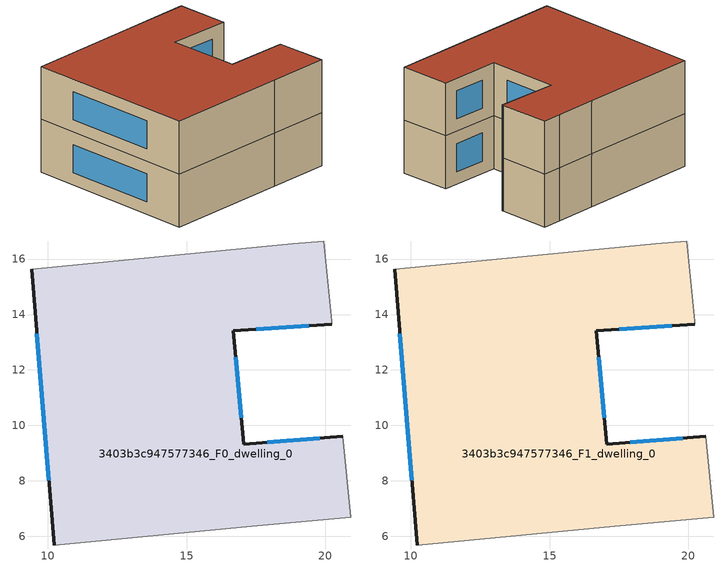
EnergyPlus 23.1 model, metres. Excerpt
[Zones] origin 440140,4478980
3403b3c947577346_F0_dwelling_0
 floor ground (EU_floor_Construction): 19.94,16.65 20.22,13.76 20.23,13.65 16.68,13.41 17.06,9.32 20.62,9.62 20.91,6.7 17.35,6.37 10.22,5.69 9.41,15.62 16.41,16.32 18.82,16.55 z0
 wall outside (EU_wall_Construction): 20.62,9.62 17.06,9.32 16.68,13.41 20.23,13.65 / 9.41,15.62 10.22,5.69 z0:3
 wall adiabatic (EU_wall_Construction): 20.23,13.65 20.22,13.76 19.94,16.65 18.82,16.55 16.41,16.32 9.41,15.62 / 10.22,5.69 17.35,6.37 20.91,6.7 20.62,9.62 z0:3
 window (EU_Window_Construction): 17.51,13.47 19.4,13.59 / 16.97,10.28 16.77,12.45 / 19.79,9.55 17.9,9.39 / 9.6,13.3 10.03,8.02 z0.7:2.3
3403b3c947577346_F1_dwelling_0
 floor to 3403b3c947577346_F0_dwelling_0 (EU_floor_Construction): 19.94,16.65 20.22,13.76 20.23,13.65 16.68,13.41 17.06,9.32 20.62,9.62 20.91,6.7 17.35,6.37 10.22,5.69 9.41,15.62 16.4,16.32 18.82,16.55 z3
 wall outside (EU_wall_Construction): 20.62,9.62 17.06,9.32 16.68,13.41 20.23,13.65 / 9.41,15.62 10.22,5.69 z3:6
 wall adiabatic (EU_wall_Construction): 20.23,13.65 20.22,13.76 19.94,16.65 18.82,16.55 16.41,16.32 9.41,15.62 / 10.22,5.69 17.35,6.37 20.91,6.7 20.62,9.62 z3:6
 window (EU_Window_Construction): 17.51,13.47 19.4,13.59 / 16.97,10.28 16.77,12.45 / 19.79,9.55 17.9,9.39 / 9.6,13.3 10.03,8.02 z3.7:5.3
 roof outside (EU_roof_Construction): 20.91,6.7 20.62,9.62 17.06,9.32 16.68,13.41 20.23,13.65 20.22,13.76 19.94,16.65 18.82,16.55 16.41,16.32 9.41,15.62 10.22,5.69 17.35,6.37 z6
[Building]
EU S2 Campaign: North Axis=0; Terrain=City; Solar Distribution=FullExterior
[Site:Location]
Madrid: Latitude=40.5; Longitude=-3.5; Time Zone=1; Elevation=609
[SizingPeriod:WeatherFileDays]
AnnualSizingPeriod: Begin Month=1; Begin Day of Month=1; End Month=12; End Day of Month=31; Day of Week for Start Day=Monday; Use Weather File Daylight Saving Period=No; Use Weather File Rain and Snow Indicators=No
[MATERIAL]
EU_InternalMass_Material: Roughness=MediumRough; Thickness=0.1; Conductivity=1; Density=1800; Specific Heat=900; Thermal Absorptance=0.9; Solar Absorptance=0.7; Visible Absorptance=0.7
[MATERIAL:NOMASS] Roughness=MediumRough; Thermal Absorptance=0.9; Solar Absorptance=0.7; Visible Absorptance=0.7
Name | Thermal Resistance
EU_wall_NoMass | 0.419739
EU_roof_NoMass | 0.352165
EU_floor_NoMass | 0.608284
[WINDOWMATERIAL:SIMPLEGLAZINGSYSTEM]
EU_Window_SimpleGlazing: UFactor=4.8352; Solar Heat Gain Coefficient=0.85; Visible Transmittance=0.85
[CONSTRUCTION]
EU_wall_Construction: EU_wall_NoMass
EU_roof_Construction: EU_roof_NoMass
EU_floor_Construction: EU_floor_NoMass
EU_Window_Construction: EU_Window_SimpleGlazing
EU_InternalMass_Construction: EU_InternalMass_Material
[ZONE] Type=1; Multiplier=1; Ceiling Height=autocalculate; Volume=275.647; Floor Area=autocalculate; Part of Total Floor Area=Yes
3403b3c947577346_F0_dwelling_0; 3403b3c947577346_F1_dwelling_0
[INTERNALMASS] Construction=EU_InternalMass_Construction; Surface Area=91.8822
Name | Zone or ZoneList
3403b3c947577346_F0_dwelling_0_EU_InternalMass | 3403b3c947577346_F0_dwelling_0
3403b3c947577346_F1_dwelling_0_EU_InternalMass | 3403b3c947577346_F1_dwelling_0
[OTHEREQUIPMENT] Fuel Type=Electricity; Design Level Calculation Method=Watts/Area; Power per Zone Floor Area=1; Fraction Latent=0; Fraction Radiant=0; Fraction Lost=0; Carbon Dioxide Generation Rate=0; EndUse Subcategory=EU_Step8_InternalGains
Name | Zone or ZoneList or Space or SpaceList | Schedule
EU_Step8_InternalGain_3403b3c947577346_F0_dwelling_0_f000 | 3403b3c947577346_F0_dwelling_0 | EU_Step8_GainSchedule_3403b3c947577346_F0_dwelling_0_f000
EU_Step8_InternalGain_3403b3c947577346_F1_dwelling_0_f000 | 3403b3c947577346_F1_dwelling_0 | EU_Step8_GainSchedule_3403b3c947577346_F1_dwelling_0_f000
[ZONEVENTILATION:DESIGNFLOWRATE] Schedule=EU_AlwaysOn; Design Flow Rate Calculation Method=AirChanges/Hour; Air Changes per Hour=0.703302; Ventilation Type=Natural; Fan Pressure Rise=0; Fan Total Efficiency=1; Constant Term Coefficient=1; Temperature Term Coefficient=0; Velocity Term Coefficient=0; Velocity Squared Term Coefficient=0; Minimum Indoor Temperature=-100; Maximum Indoor Temperature=100; Delta Temperature=-100; Minimum Outdoor Temperature=-100; Maximum Outdoor Temperature=100; Maximum Wind Speed=40
Name | Zone or ZoneList or Space or SpaceList
EU_ConstantAir_3403b3c947577346_F0_dwelling_0 | 3403b3c947577346_F0_dwelling_0
EU_ConstantAir_3403b3c947577346_F1_dwelling_0 | 3403b3c947577346_F1_dwelling_0
[HVACTEMPLATE:THERMOSTAT] Constant Heating Setpoint=20; Constant Cooling Setpoint=50
EU_HeatOnly_3403b3c947577346_F0_dwelling_0; EU_HeatOnly_3403b3c947577346_F1_dwelling_0
[HVACTEMPLATE:ZONE:IDEALLOADSAIRSYSTEM] System Availability Schedule=EU_AlwaysOn; Maximum Heating Supply Air Temperature=50; Minimum Cooling Supply Air Temperature=13; Maximum Heating Supply Air Humidity Ratio=0.0156; Minimum Cooling Supply Air Humidity Ratio=0.0077; Heating Limit=NoLimit; Cooling Limit=NoLimit; Heating Availability Schedule=EU_AlwaysOn; Cooling Availability Schedule=EU_CoolingOff; Dehumidification Control Type=ConstantSensibleHeatRatio; Cooling Sensible Heat Ratio=0.7; Dehumidification Setpoint=60; Humidification Control Type=None; Humidification Setpoint=30; Outdoor Air Method=None; Outdoor Air Flow Rate per Person=0.00944; Outdoor Air Flow Rate per Zone Floor Area=0; Outdoor Air Flow Rate per Zone=0; Demand Controlled Ventilation Type=None; Outdoor Air Economizer Type=NoEconomizer; Heat Recovery Type=None; Sensible Heat Recovery Effectiveness=0.7; Latent Heat Recovery Effectiveness=0.65
Name | Template Thermostat
3403b3c947577346_F0_dwelling_0 | EU_HeatOnly_3403b3c947577346_F0_dwelling_0
3403b3c947577346_F1_dwelling_0 | EU_HeatOnly_3403b3c947577346_F1_dwelling_0
[SIZING:ZONE] Zone Cooling Design Supply Air Temperature Input Method=SupplyAirTemperature; Zone Cooling Design Supply Air Temperature=13; Zone Heating Design Supply Air Temperature Input Method=SupplyAirTemperature; Zone Heating Design Supply Air Temperature=50; Zone Cooling Design Supply Air Humidity Ratio=0.008; Zone Heating Design Supply Air Humidity Ratio=0.008; Cooling Design Air Flow Method=DesignDay; Cooling Design Air Flow Rate=0; Cooling Minimum Air Flow per Zone Floor Area=0.000762; Cooling Minimum Air Flow=0; Cooling Minimum Air Flow Fraction=0.2; Heating Design Air Flow Method=DesignDay; Heating Design Air Flow Rate=0; Heating Maximum Air Flow per Zone Floor Area=0.002032; Heating Maximum Air Flow=0.141576; Heating Maximum Air Flow Fraction=0.3; Account for Dedicated Outdoor Air System=No; Dedicated Outdoor Air System Control Strategy=NeutralSupplyAir; Dedicated Outdoor Air Low Setpoint Temperature for Design=autosize; Dedicated Outdoor Air High Setpoint Temperature for Design=autosize; Zone Load Sizing Method=Sensible Load Only No Latent Load; Zone Latent Cooling Design Supply Air Humidity Ratio Input Method=HumidityRatioDifference; Zone Cooling Design Supply Air Humidity Ratio Difference=0.005; Zone Latent Heating Design Supply Air Humidity Ratio Input Method=HumidityRatioDifference; Zone Humidification Design Supply Air Humidity Ratio Difference=0.005
3403b3c947577346_F0_dwelling_0; 3403b3c947577346_F1_dwelling_0
[SCHEDULE:CONSTANT]
Name | Hourly Value
EU_AlwaysOn | 1
EU_CoolingOff | 0
[SCHEDULE:FILE] Column Number=1; Rows to Skip at Top=0; Number of Hours of Data=8760; Column Separator=Comma; Interpolate to Timestep=No; Minutes per Item=60; Adjust Schedule for Daylight Savings=Yes
Name | File
EU_Step8_GainSchedule_3403b3c947577346_F0_dwelling_0_f000 | ../../schedules/3403b3c947577346/3403b3c947577346_F0_dwelling_0_f000_gain.csv
EU_Step8_GainSchedule_3403b3c947577346_F1_dwelling_0_f000 | ../../schedules/3403b3c947577346/3403b3c947577346_F1_dwelling_0_f000_gain.csv
